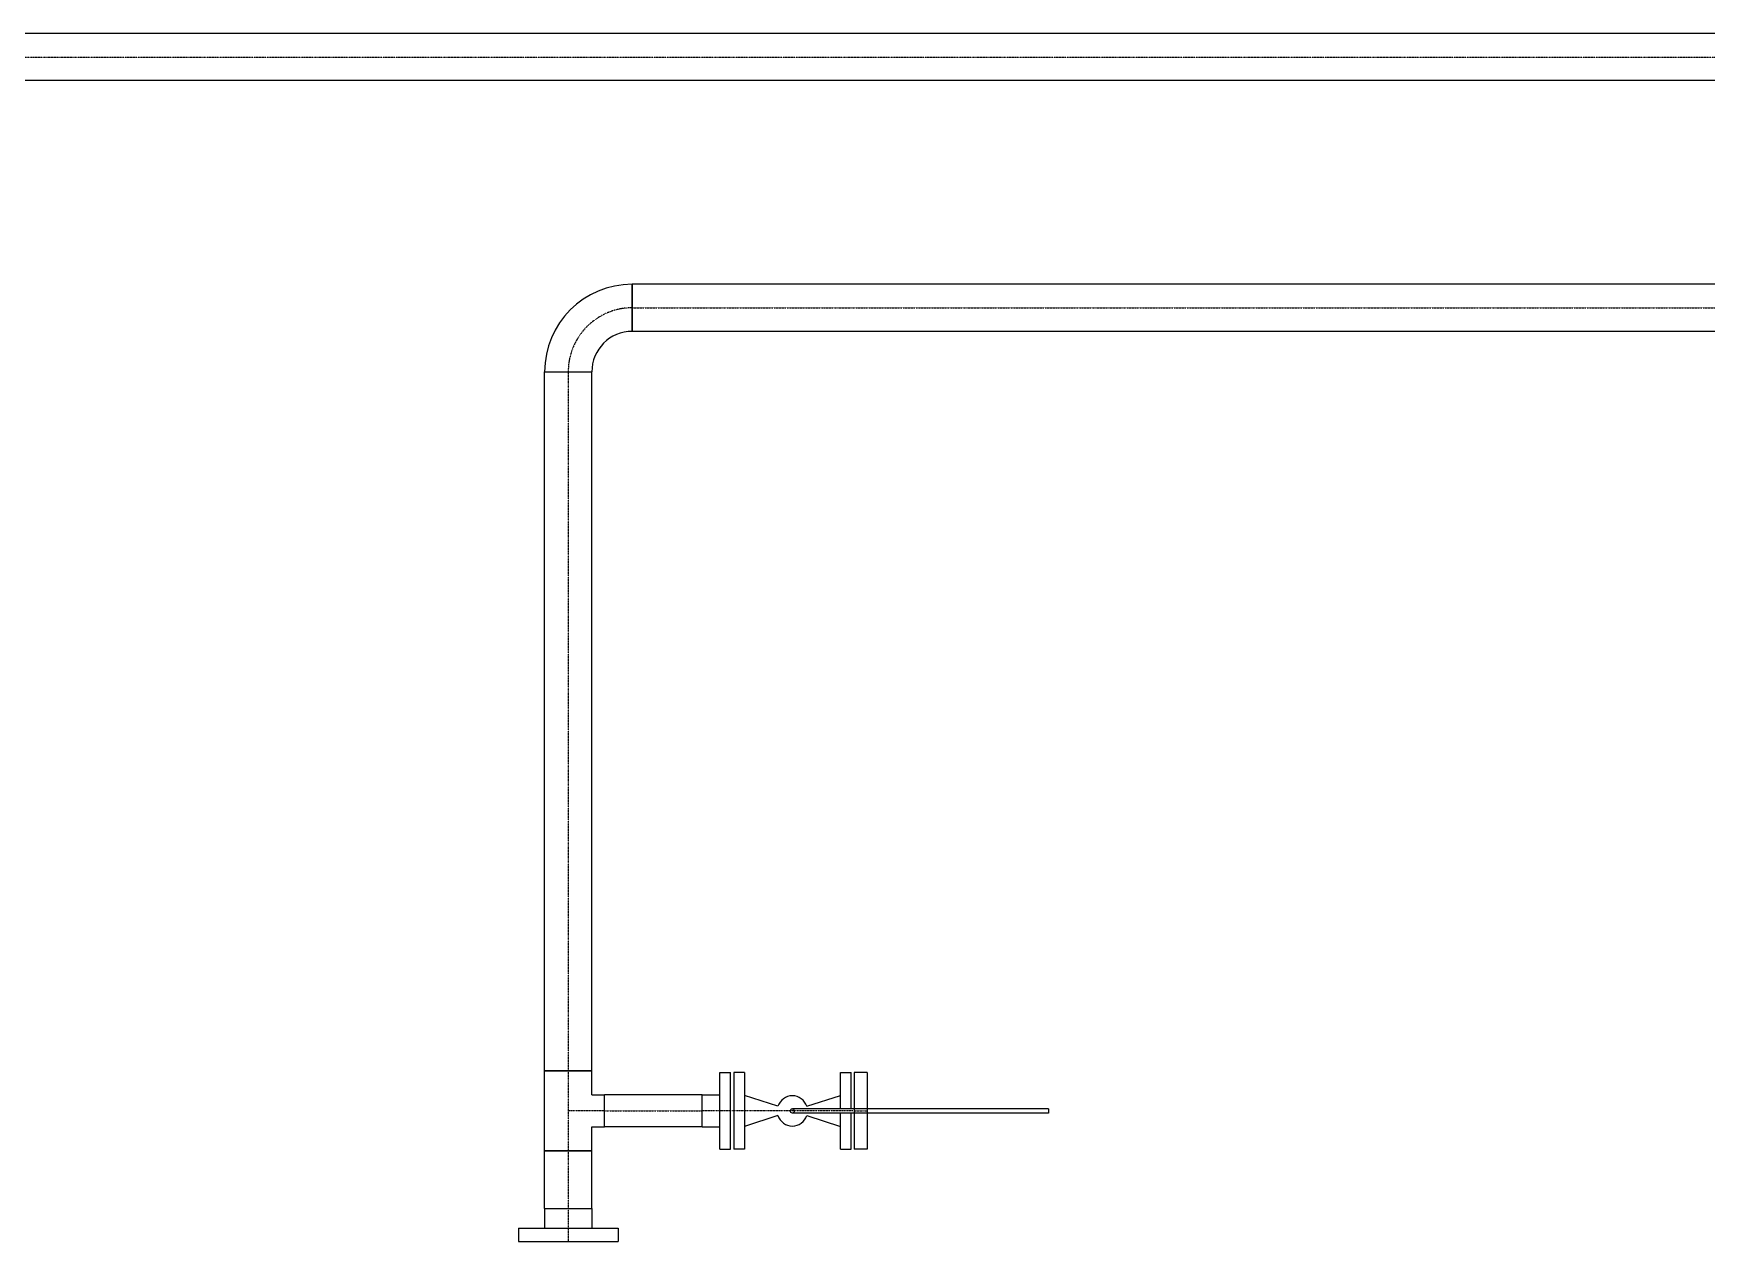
# Model space of a CAD drawing. Header units: millimetres. Extents: x -10011772 to -8149599, y 2847708 to 3434448.
# Drawn here: x -9627150 to -9615209, y 3113337 to 3121959 of the extents above; entities that cross this region are included whole.
import ezdxf

# ---------------------------------------------------------------- set-up
doc = ezdxf.new("R2010")
doc.units = ezdxf.units.MM
doc.linetypes.add('DIVIDE2', pattern=[0.625, 0.25, -0.125, 0, -0.125, 0, -0.125])
doc.linetypes.add('HIDDEN2', pattern=[0.1875, 0.125, -0.0625])
doc.layers.add('总平面底图', color=9, linetype='Continuous')

# ---------------------------------------------------------------- blocks, each defined once
blk = doc.blocks.new('总平面底图 爆炸危险区 LOCATION I')
at = {"layer": '总平面底图', "linetype": 'Continuous'}
for p, q in [((188714.4109334899, 97255.70331361005), (147728.551771597, 97255.70331361005)), ((188714.4109334899, 97087.42831361003), (147728.551771597, 97087.42831361003)), ((189171.0951172626, 96360.80476269673), (163289.0091642644, 96360.80476269696)), ((163289.0091642644, 96192.52976269682), (163289.0091642644, 96360.80476269673)), ((163289.0091642644, 96360.80476269673), (163289.0091642644, 96192.52976269682)), ((189171.0951172626, 96192.52976269682), (163289.0091642644, 96192.52976269682)), ((162976.2716642646, 93553.56888780266), (162976.2716642646, 96048.06726269715)), ((162976.2716642646, 96048.06726269692), (163144.5466642641, 96048.06726269692)), ((162976.2716642646, 96048.06726269692), (163144.5466642641, 96048.06726269692)), ((163144.5466642641, 93553.56888780266), (163144.5466642641, 96048.06726269715)), ((162976.2716642646, 93553.56888780266), (163144.5466642641, 93553.56888780266)), ((163144.5466642641, 93553.55888780288), (162976.2716642646, 93553.55888780288)), ((162976.2716642646, 93268.07288780273), (162976.2716642646, 93553.55888780288)), ((163144.5466642641, 93467.970887803), (163144.5466642641, 93553.55888780288)), ((163601.9591642646, 93410.82088780287), (163601.9591642646, 93547.34588780277)), ((163601.9591642646, 93547.34588780277), (163640.0591642642, 93547.34588780277)), ((163640.0591642642, 93410.82088780287), (163640.0591642642, 93547.34588780277)), ((163650.8591642641, 93547.34588780277), (163650.8591642641, 93410.82088780287)), ((163688.9491642639, 93547.34588780277), (163650.8591642641, 93547.34588780277)), ((163688.9491642639, 93547.34588780277), (163688.9491642639, 93410.82088780287)), ((164031.8691642638, 93418.3208878031), (164031.8691642638, 93547.34588780277)), ((164031.8691642638, 93547.34588780277), (164069.9591642646, 93547.34588780277)), ((164069.9591642646, 93418.3208878031), (164069.9591642646, 93547.34588780277)), ((164080.7591642644, 93547.34588780277), (164080.7591642644, 93418.3208878031)), ((164126.7866642643, 93547.34588780277), (164080.7591642644, 93547.34588780277)), ((164126.7866642643, 93547.34588780277), (164126.7866642643, 93418.3208878031)), ((164126.7966642641, 93547.34588780277), (164126.7966642641, 93418.3208878031)), ((163144.5466642641, 93467.970887803), (163190.4471642645, 93467.970887803)), ((163190.4471642645, 93353.67088780284), (163190.4471642645, 93467.970887803)), ((163190.4571642643, 93353.67088780284), (163190.4571642643, 93467.970887803)), ((163538.4591642646, 93467.970887803), (163190.4571642643, 93467.970887803)), ((163538.4591642646, 93353.67088780284), (163538.4591642646, 93467.970887803)), ((163538.4591642646, 93410.82088780287), (163538.4591642646, 93467.970887803)), ((163538.4591642646, 93467.970887803), (163601.9591642646, 93467.970887803)), ((163809.0234226687, 93427.33773331565), (163688.9491642639, 93465.93303066003)), ((163911.79490586, 93427.33773331565), (164031.8691642638, 93465.93303066003)), ((163538.4591642646, 93353.67088780284), (163538.4591642646, 93410.82088780287)), ((163601.9591642646, 93274.29588780308), (163601.9591642646, 93410.82088780287)), ((163640.0591642642, 93274.29588780308), (163640.0591642642, 93410.82088780287)), ((163650.8591642641, 93410.82088780287), (163650.8591642641, 93274.29588780308)), ((163688.9491642639, 93410.82088780287), (163688.9491642639, 93274.29588780308)), ((163809.0234226687, 93394.30404229008), (163688.9491642639, 93355.70874494582)), ((164774.8091642642, 93418.3208878031), (163860.4091642639, 93418.3208878031)), ((164774.8091642642, 93403.32088780275), (163860.4091642639, 93403.32088780275)), ((163911.79490586, 93394.30404229008), (164031.8691642638, 93355.70874494582)), ((164031.8691642638, 93274.29588780308), (164031.8691642638, 93403.32088780275)), ((164069.9591642646, 93274.29588780308), (164069.9591642646, 93403.32088780275)), ((164080.7591642644, 93403.32088780275), (164080.7591642644, 93274.29588780308)), ((164126.7866642643, 93403.32088780275), (164126.7866642643, 93274.29588780308)), ((164126.7966642641, 93403.32088780275), (164126.7966642641, 93274.29588780308)), ((164774.8091642642, 93418.3208878031), (164774.8091642642, 93410.82088780287)), ((164774.8091642642, 93410.82088780287), (164774.8091642642, 93403.32088780275)), ((163144.5466642641, 93268.07288780273), (163144.5466642641, 93353.67088780284)), ((163144.5466642641, 93353.67088780284), (163190.4471642645, 93353.67088780284)), ((163538.4591642646, 93353.67088780284), (163190.4571642643, 93353.67088780284)), ((163538.4591642646, 93353.67088780284), (163601.9591642646, 93353.67088780284)), ((163144.5466642641, 93268.07288780273), (162976.2716642646, 93268.07288780273)), ((162976.2716642646, 93268.07288780273), (163144.5466642641, 93268.07288780273)), ((162976.2716642646, 93062.01888780296), (162976.2716642646, 93268.07288780273)), ((163144.5466642641, 93062.01888780296), (163144.5466642641, 93268.07288780273)), ((163601.9591642646, 93274.29588780308), (163640.0591642642, 93274.29588780308)), ((163688.9491642639, 93274.29588780308), (163650.8591642641, 93274.29588780308)), ((164031.8691642638, 93274.29588780308), (164069.9591642646, 93274.29588780308)), ((164126.7866642643, 93274.29588780308), (164080.7591642644, 93274.29588780308)), ((162976.2716642646, 93062.01888780296), (163144.5466642641, 93062.01888780296)), ((162976.2716642646, 93062.01888780296), (163060.4091642639, 93062.01888780296)), ((162976.2716642646, 93062.01888780296), (162976.2716642646, 92992.29588780284)), ((163060.4091642639, 93062.01888780296), (163144.5466642641, 93062.01888780296)), ((163144.5466642641, 93062.01888780296), (163144.5466642641, 92992.29588780284)), ((162882.6091642641, 92992.29588780284), (163060.4091642639, 92992.29588780284)), ((162882.6091642641, 92992.29588780284), (162882.6091642641, 92944.67088780273)), ((163060.4091642639, 92992.29588780284), (163238.2091642646, 92992.29588780284)), ((163238.2091642646, 92992.29588780284), (163238.2091642646, 92944.67088780273)), ((162882.6091642641, 92944.67088780273), (163060.4091642639, 92944.67088780273)), ((163060.4091642639, 92944.67088780273), (163238.2091642646, 92944.67088780273))]:
    blk.add_line(p, q, dxfattribs=at)
at = {"layer": '总平面底图', "linetype": 'DIVIDE2'}
for p, q in [((147728.551771597, 97171.56581360998), (188714.4109334899, 97171.56581360998)), ((163288.9991642646, 96276.66726269678), (163288.9891642639, 96276.66726269678)), ((163289.0091642644, 96276.66726269678), (163288.9991642646, 96276.66726269678)), ((163289.0091642644, 96276.66726269701), (189171.0951172626, 96276.66726269678)), ((163060.4091642639, 96048.08726269682), (163060.4091642639, 96048.07726269704)), ((163060.4091642639, 96048.07726269704), (163060.4091642639, 96048.06726269692)), ((163060.4091642639, 96048.06726269715), (163060.4091642639, 93553.56888780266)), ((163060.4091642639, 93553.56888780312), (163060.4091642639, 93553.55888780288)), ((163060.4091642639, 93553.55888780288), (163060.4091642639, 93268.07288780273)), ((163190.4471642645, 93410.82088780287), (163060.4091642639, 93410.82088780287)), ((163190.4571642643, 93410.82088780287), (163190.4471642645, 93410.82088780287)), ((163190.4571642643, 93410.82088780287), (163538.4591642646, 93410.82088780287)), ((163640.0591642642, 93410.82088780287), (163538.4591642646, 93410.82088780287)), ((164076.3091642642, 93410.82088780287), (163644.5091642644, 93410.82088780287)), ((164080.7591642644, 93410.82088780287), (164126.7866642643, 93410.82088780287)), ((164126.7866642643, 93410.82088780287), (164126.7966642641, 93410.82088780287)), ((163060.4091642639, 93268.08288780286), (163060.4091642639, 93268.0928878031)), ((163060.4091642639, 93268.07288780273), (163060.4091642639, 93268.08288780286)), ((163060.4091642639, 93268.07288780273), (163060.4091642639, 93062.01888780296)), ((163060.4091642639, 93062.01888780296), (163060.4091642639, 92944.67088780273))]:
    blk.add_line(p, q, dxfattribs=at)
at = {"layer": '总平面底图', "linetype": 'HIDDEN2'}
for p, q in [((164080.7591642644, 93418.3208878031), (164080.7591642644, 93410.82088780287)), ((164080.7591642644, 93410.82088780287), (164080.7591642644, 93403.32088780275)), ((164126.7866642643, 93418.3208878031), (164126.7866642643, 93410.82088780287)), ((164126.7866642643, 93410.82088780287), (164126.7866642643, 93403.32088780275)), ((164126.7966642641, 93418.3208878031), (164126.7966642641, 93410.82088780287)), ((164126.7966642641, 93410.82088780287), (164126.7966642641, 93403.32088780275))]:
    blk.add_line(p, q, dxfattribs=at)
at = {"layer": '总平面底图', "linetype": 'Continuous'}
blk.add_circle((163860.4091642639, 93410.82088780287), 7.500000000000284, dxfattribs=at)
for centre, radius, start, end in [((163289.0091642644, 96048.06726269692), 312.7374999999972, 90, 180), ((163289.0091642644, 96048.06726269692), 144.462500000003, 90, 180), ((163860.4091642639, 93410.82088780287), 53.97500000000244, 17.81888891022794, 162.1811110897721), ((163860.4091642639, 93410.82088780287), 53.97500000000244, 197.818888910228, 342.1811110897721)]:
    blk.add_arc(centre, radius, start, end, dxfattribs=at)
at = {"layer": '总平面底图', "linetype": 'DIVIDE2'}
blk.add_arc((163289.0091642644, 96048.06726269692), 228.6000000000001, 90, 180, dxfattribs=at)

msp = doc.modelspace()

# ---------------------------------------------------------------- block references
at = {"layer": '总平面底图', "xscale": 2, "yscale": 2, "zscale": 2}
msp.add_blockref('总平面底图 爆炸危险区 LOCATION I', (-9949454.282319851, 2927447.878181145), dxfattribs=at)

doc.saveas('drawing.dxf')
